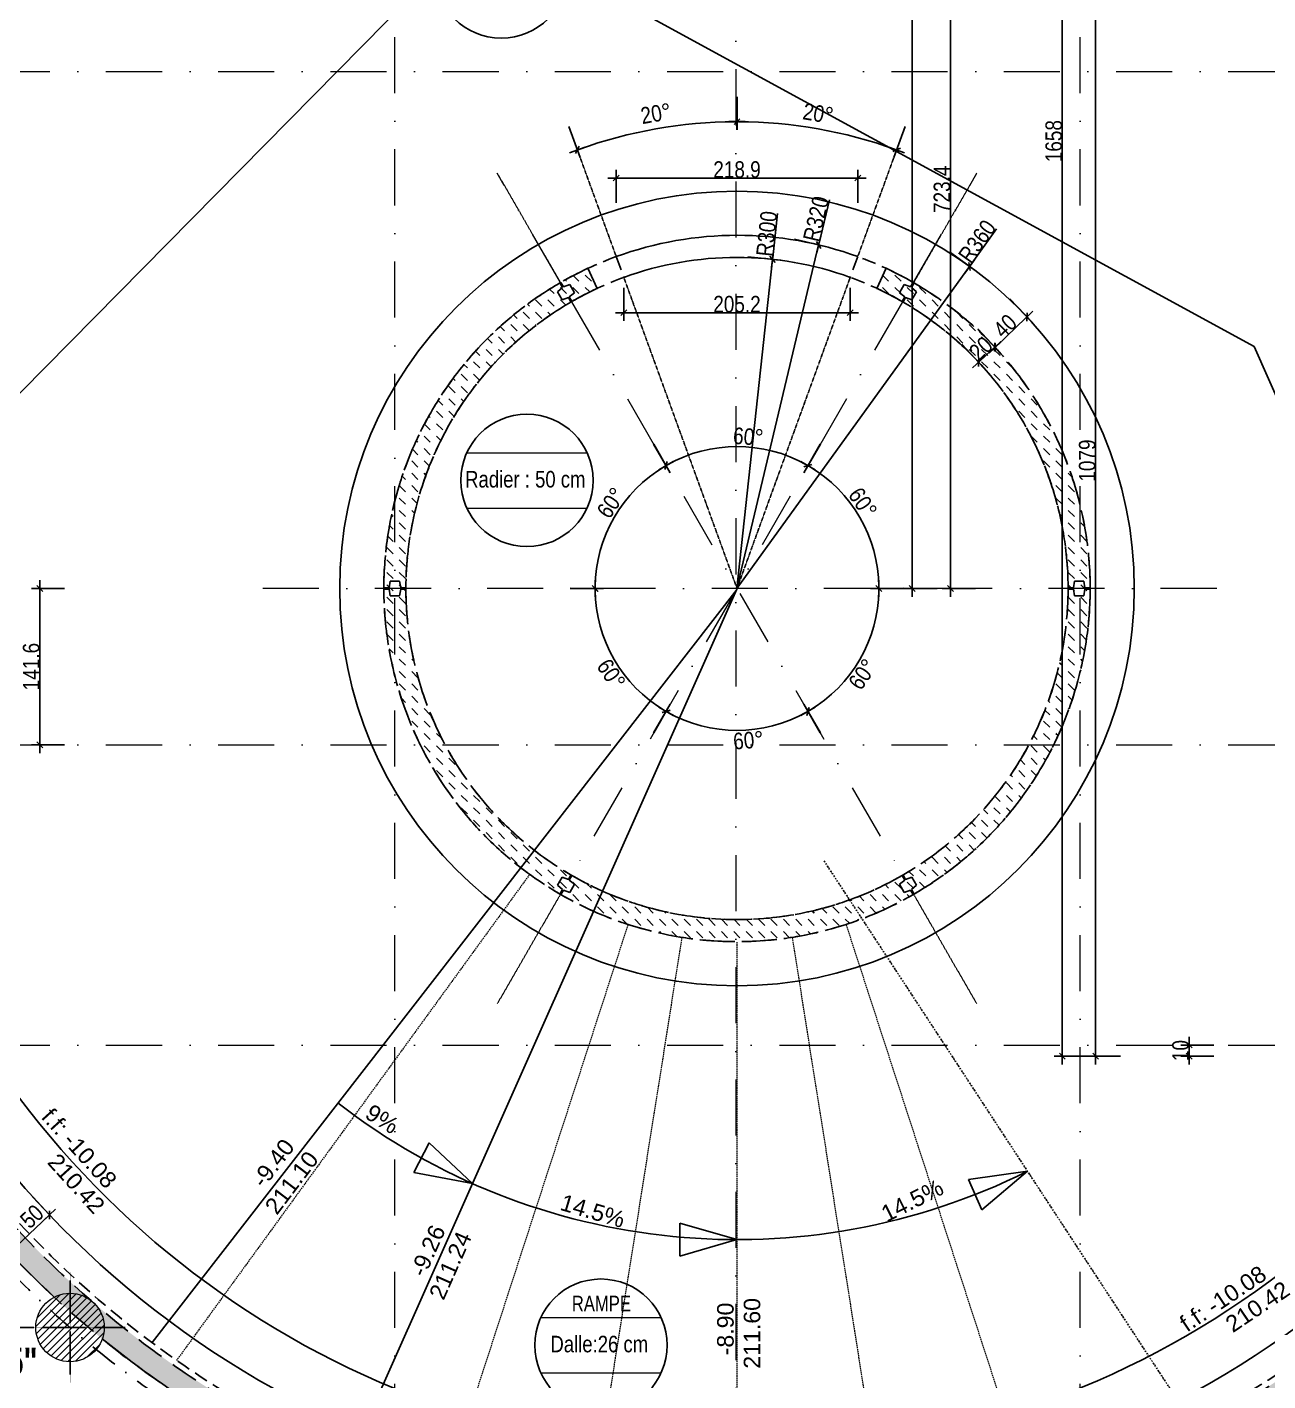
# Model space of a CAD drawing. Header units: millimetres. Extents: x 0 to 22237, y -21919 to -17719.
# Drawn here: x 15005 to 16129, y -20469 to -19243 of the extents above; entities that cross this region are included whole.
import ezdxf
from ezdxf.enums import TextEntityAlignment as Align

# ---------------------------------------------------------------- set-up
doc = ezdxf.new("R2010")
doc.units = ezdxf.units.MM
for name, pattern in [('CACHEX2', [19.05, 12.7, -6.35]), ('TIRETPTX2', [50.8, 25.4, -12.7, 0, -12.7]), ('VW-02', [0.69435, 0.48607, -0.20828])]:
    doc.linetypes.add(name, pattern=pattern)
for name, color, linetype in [('01_cote_gen', 4, 'Continuous'), ('01_linteaux', 2, 'Continuous'), ('01_murs_sup', 2, 'CACHEX2'), ('01_poch_murs', 253, 'Continuous'), ('01_texte', 230, 'Continuous'), ('AA_COTES', 2, 'Continuous')]:
    doc.layers.add(name, color=color, linetype=linetype)
for name, color, linetype, lineweight in [('01_murs_coup', 5, 'Continuous', 60), ('01_PIEUX', 5, 'Continuous', 60), ('01_tram_axes', 2, 'TIRETPTX2', 9), ('B Général', 7, 'Continuous', 5)]:
    doc.layers.add(name, color=color, linetype=linetype, lineweight=lineweight)
doc.styles.add('Eurostile', font='')
doc.styles.add('impact', font='impact.ttf')
doc.styles.add('MATTE_TXT', font='arial.ttf')
doc.styles.add('STYLE2', font='ARIALN.TTF')
doc.styles.get('Eurostile').set_extended_font_data('Eurostile')
doc.dimstyles.new('JB50', dxfattribs={"dimscale": 0.1, "dimtxt": 150, "dimasz": 15, "dimexe": 0.1, "dimexo": 0.1, "dimgap": 0.09, "dimtad": 1, "dimdec": 1, "dimdsep": 46, "dimtxsty": 'STYLE2', "dimblk1": 'BOND_G', "dimblk2": 'BOND_D', "dimsah": 1, "dimcen": 1.5, "dimdle": 0.01, "dimse1": 1, "dimse2": 1, "dimclrd": 4, "dimclre": 2, "dimclrt": 6, "dimazin": 2, "dimtfac": 2.333333, "dimtdec": 1, "dimtix": 1, "dimtmove": 2, "dimatfit": 3, "dimldrblk": 'BOND_G', "dimfxl": 1, "dimtolj": 1, "dimtzin": 0, "dimarcsym": 0})
doc.dimstyles.new('JB50res', dxfattribs={"dimscale": 0.1, "dimtxt": 120, "dimasz": 12, "dimexe": 0.1, "dimexo": 0.1, "dimgap": 0.09, "dimtad": 1, "dimdec": 1, "dimdsep": 46, "dimtxsty": 'STYLE2', "dimblk1": 'BOND_G', "dimblk2": 'BOND_D', "dimsah": 1, "dimcen": 1.5, "dimdle": 0.01, "dimse1": 1, "dimse2": 1, "dimclrd": 4, "dimclre": 2, "dimclrt": 6, "dimazin": 2, "dimtfac": 2.333333, "dimtdec": 1, "dimtix": 1, "dimtmove": 2, "dimatfit": 3, "dimldrblk": 'BOND_G', "dimfxl": 1, "dimtolj": 1, "dimtzin": 0, "dimarcsym": 0})
pattern_1 = [(135, (-53.299, 4582.9386), (-11.2253202, 9e-16), [7.9375, -7.9375])]

# ---------------------------------------------------------------- blocks, each defined once
blk = doc.blocks.new('BOND_G')
at = {"layer": 'AA_COTES', "color": 0}
for p, q in [((0, -5), (0, 15)), ((5, 0), (-5, 0)), ((1.77, 1.77), (-1.77, -1.77))]:
    blk.add_line(p, q, dxfattribs=at)
blk = doc.blocks.new('BOND_D')
at = {"layer": 'AA_COTES', "color": 0}
for p, q in [((5, 0), (-5, 0)), ((-1.77, -1.77), (1.77, 1.77)), ((0, 5), (0, -15))]:
    blk.add_line(p, q, dxfattribs=at)
blk = doc.blocks.new('*D1748')
at = {"layer": '01_cote_gen', "color": 4, "lineweight": -2, "transparency": 16777216}
blk.add_line((15943, -20173.5), (15943, -18518.5), dxfattribs=at)
at = {"layer": 'Defpoints', "color": 0, "transparency": 16777216}
for p in [(15943, -18517), (16474, -18517), (16371.8, -20175)]:
    blk.add_point(p, dxfattribs=at)
at = {"layer": '01_cote_gen', "color": 4, "lineweight": -2, "transparency": 16777216, "xscale": 1.5, "yscale": 1.5, "zscale": 1.5}
for name, p, rotation in [('BOND_D', (15943, -18517), 90), ('BOND_G', (15943, -20175), 270)]:
    blk.add_blockref(name, p, dxfattribs=dict(at, rotation=rotation))
at = {"layer": '01_cote_gen', "color": 6, "transparency": 16777216, "insert": (15935.3, -19346), "char_height": 15, "attachment_point": 5, "rotation": 90, "style": 'STYLE2'}
blk.add_mtext('\\A1;1658', dxfattribs=at)
blk = doc.blocks.new('*D1625')
at = {"layer": '01_cote_gen', "color": 4, "lineweight": -2, "transparency": 16777216}
for p, q in [((16057.9, -20163.5), (16057.9, -20162)), ((16057.9, -20165), (16057.9, -20175)), ((16057.9, -20176.5), (16057.9, -20178))]:
    blk.add_line(p, q, dxfattribs=at)
at = {"layer": 'Defpoints', "color": 0, "transparency": 16777216}
for p in [(16070.2, -20165), (16057.9, -20175), (16098.4, -20175)]:
    blk.add_point(p, dxfattribs=at)
at = {"layer": '01_cote_gen', "color": 4, "lineweight": -2, "transparency": 16777216, "xscale": 1.5, "yscale": 1.5, "zscale": 1.5}
for name, p, rotation in [('BOND_G', (16057.9, -20165), 270), ('BOND_D', (16057.9, -20175), 90)]:
    blk.add_blockref(name, p, dxfattribs=dict(at, rotation=rotation))
at = {"layer": '01_cote_gen', "color": 6, "transparency": 16777216, "insert": (16050.2, -20170), "char_height": 15, "attachment_point": 5, "rotation": 90, "style": 'STYLE2'}
blk.add_mtext('\\A1;10', dxfattribs=at)
blk = doc.blocks.new('*D1627')
at = {"layer": '01_cote_gen', "color": 4, "lineweight": -2, "transparency": 16777216}
blk.add_line((15973.2, -20173.5), (15973.2, -19097.4), dxfattribs=at)
at = {"layer": 'Defpoints', "color": 0, "transparency": 16777216}
for p in [(15973.2, -19095.9), (15995.7, -19095.9), (15965.7, -20175)]:
    blk.add_point(p, dxfattribs=at)
at = {"layer": '01_cote_gen', "color": 4, "lineweight": -2, "transparency": 16777216, "xscale": 1.5, "yscale": 1.5, "zscale": 1.5}
for name, p, rotation in [('BOND_D', (15973.2, -19095.9), 90), ('BOND_G', (15973.2, -20175), 270)]:
    blk.add_blockref(name, p, dxfattribs=dict(at, rotation=rotation))
at = {"layer": '01_cote_gen', "color": 6, "transparency": 16777216, "insert": (15965.6, -19635.4), "char_height": 15, "attachment_point": 5, "rotation": 90, "style": 'STYLE2'}
blk.add_mtext('\\A1;1079', dxfattribs=at)
blk = doc.blocks.new('*D1908')
at = {"layer": '01_cote_gen', "color": 4, "lineweight": -2, "ltscale": 3, "transparency": 16777216}
blk.add_line((15024.1, -20320), (14990, -20352.3), dxfattribs=at)
at = {"layer": 'Defpoints', "color": 0, "ltscale": 3, "transparency": 16777216}
for p in [(15022.5, -20316), (14986.1, -20350.4), (14988.9, -20353.3)]:
    blk.add_point(p, dxfattribs=at)
at = {"layer": '01_cote_gen', "color": 4, "lineweight": -2, "ltscale": 3, "transparency": 16777216, "xscale": 1.5, "yscale": 1.5, "zscale": 1.5}
for name, p, rotation in [('BOND_G', (15025.2, -20318.9), 43.38451321349023), ('BOND_D', (14988.9, -20353.3), 223.3845132134902)]:
    blk.add_blockref(name, p, dxfattribs=dict(at, rotation=rotation))
at = {"layer": '01_cote_gen', "color": 6, "ltscale": 3, "transparency": 16777216, "insert": (15009.3, -20320.3), "char_height": 15, "attachment_point": 5, "rotation": 43.3845, "style": 'STYLE2'}
blk.add_mtext('\\A1;50', dxfattribs=at)
blk = doc.blocks.new('*D1911')
at = {"layer": '01_cote_gen', "color": 4, "lineweight": -2, "ltscale": 3, "transparency": 16777216}
blk.add_line((15841.7, -19749.8), (15841.7, -19029.4), dxfattribs=at)
at = {"layer": 'Defpoints', "color": 0, "ltscale": 3, "transparency": 16777216}
for p in [(15841.7, -19027.9), (15901.6, -19027.9), (15908.9, -19751.3)]:
    blk.add_point(p, dxfattribs=at)
at = {"layer": '01_cote_gen', "color": 4, "lineweight": -2, "ltscale": 3, "transparency": 16777216, "xscale": 1.5, "yscale": 1.5, "zscale": 1.5}
for name, p, rotation in [('BOND_D', (15841.7, -19027.9), 90), ('BOND_G', (15841.7, -19751.3), 270)]:
    blk.add_blockref(name, p, dxfattribs=dict(at, rotation=rotation))
at = {"layer": '01_cote_gen', "color": 6, "ltscale": 3, "transparency": 16777216, "insert": (15834, -19389.6), "char_height": 15, "attachment_point": 5, "rotation": 90, "style": 'STYLE2'}
blk.add_mtext('\\A1;723.4', dxfattribs=at)
blk = doc.blocks.new('*D1913')
at = {"layer": '01_cote_gen', "color": 4, "lineweight": -2, "ltscale": 3, "transparency": 16777216}
blk.add_line((15807, -19749.8), (15807, -18530.9), dxfattribs=at)
at = {"layer": 'Defpoints', "color": 0, "ltscale": 3, "transparency": 16777216}
for p in [(15807, -18529.4), (15857.6, -18529.4), (15756.9, -19751.3)]:
    blk.add_point(p, dxfattribs=at)
at = {"layer": '01_cote_gen', "color": 4, "lineweight": -2, "ltscale": 3, "transparency": 16777216, "xscale": 1.5, "yscale": 1.5, "zscale": 1.5}
for name, p, rotation in [('BOND_D', (15807, -18529.4), 90), ('BOND_G', (15807, -19751.3), 270)]:
    blk.add_blockref(name, p, dxfattribs=dict(at, rotation=rotation))
at = {"layer": '01_cote_gen', "color": 6, "ltscale": 3, "transparency": 16777216, "insert": (15799.5, -19102), "char_height": 15, "attachment_point": 5, "rotation": 90, "style": 'STYLE2'}
blk.add_mtext('\\A1;1222', dxfattribs=at)
blk = doc.blocks.new('*D1914')
at = {"layer": '01_cote_gen', "color": 4, "lineweight": -2, "ltscale": 3, "transparency": 16777216}
for p, q in [((15731.9, -19399.2), (15722.6, -19438.5)), ((15648.2, -19751.3), (15722.2, -19440))]:
    blk.add_line(p, q, dxfattribs=at)
at = {"layer": 'Defpoints', "color": 0, "ltscale": 3, "transparency": 16777216}
for p in [(15722.2, -19440), (15648.2, -19751.3)]:
    blk.add_point(p, dxfattribs=at)
at = {"layer": '01_cote_gen', "color": 4, "lineweight": -2, "ltscale": 3, "transparency": 16777216, "xscale": 1.5, "yscale": 1.5, "zscale": 1.5, "rotation": 256.6288249056205}
blk.add_blockref('BOND_D', (15722.2, -19440), dxfattribs=at)
at = {"layer": '01_cote_gen', "color": 6, "ltscale": 3, "transparency": 16777216, "insert": (15719.9, -19416.4), "char_height": 15, "attachment_point": 5, "rotation": 76.6288, "style": 'STYLE2'}
blk.add_mtext('\\A1;R320', dxfattribs=at)
blk = doc.blocks.new('*D1915')
at = {"layer": '01_cote_gen', "color": 4, "lineweight": -2, "ltscale": 3, "transparency": 16777216}
for p, q in [((15684.9, -19411.4), (15680.6, -19451.6)), ((15648.2, -19751.3), (15680.4, -19453.1))]:
    blk.add_line(p, q, dxfattribs=at)
at = {"layer": 'Defpoints', "color": 0, "ltscale": 3, "transparency": 16777216}
for p in [(15680.4, -19453.1), (15648.2, -19751.3)]:
    blk.add_point(p, dxfattribs=at)
at = {"layer": '01_cote_gen', "color": 4, "lineweight": -2, "ltscale": 3, "transparency": 16777216, "xscale": 1.5, "yscale": 1.5, "zscale": 1.5, "rotation": 263.841208686891}
blk.add_blockref('BOND_D', (15680.4, -19453.1), dxfattribs=at)
at = {"layer": '01_cote_gen', "color": 6, "ltscale": 3, "transparency": 16777216, "insert": (15675.2, -19429.9), "char_height": 15, "attachment_point": 5, "rotation": 83.8412, "style": 'STYLE2'}
blk.add_mtext('\\A1;R300', dxfattribs=at)
blk = doc.blocks.new('*D1941')
at = {"layer": '01_cote_gen', "color": 4, "lineweight": -2, "ltscale": 3, "transparency": 16777216}
blk.add_arc((15648.2, -19751.2), 422.8, 90.2062, 109.8032, dxfattribs=at)
at = {"layer": 'Defpoints', "color": 0, "ltscale": 3, "transparency": 16777216}
for p in [(15550.7, -19339.7), (15648.2, -19431.3), (15538.8, -19450.6), (15648.2, -19751.2)]:
    blk.add_point(p, dxfattribs=at)
at = {"layer": '01_cote_gen', "color": 4, "lineweight": -2, "ltscale": 3, "transparency": 16777216, "xscale": 1.5, "yscale": 1.5, "zscale": 1.5}
for name, p, rotation in [('BOND_G', (15648.2, -19328.3), 0.1045290994660985), ('BOND_D', (15503.6, -19353.9), 199.9048361578601)]:
    blk.add_blockref(name, p, dxfattribs=dict(at, rotation=rotation))
at = {"layer": '01_cote_gen', "color": 6, "ltscale": 3, "transparency": 16777216, "insert": (15574.7, -19321), "char_height": 15, "attachment_point": 5, "rotation": 9.701, "style": 'STYLE2'}
blk.add_mtext('\\A1;20°', dxfattribs=at)
blk = doc.blocks.new('*D1916')
at = {"layer": '01_cote_gen', "color": 4, "lineweight": -2, "ltscale": 3, "transparency": 16777216}
blk.add_arc((15648.2, -19751.2), 422.8, 70.1968, 89.7938, dxfattribs=at)
at = {"layer": 'Defpoints', "color": 0, "ltscale": 3, "transparency": 16777216}
for p in [(15745.8, -19339.7), (15648.2, -19431.3), (15757.7, -19450.6), (15648.2, -19751.2)]:
    blk.add_point(p, dxfattribs=at)
at = {"layer": '01_cote_gen', "color": 4, "lineweight": -2, "ltscale": 3, "transparency": 16777216, "xscale": 1.5, "yscale": 1.5, "zscale": 1.5}
for name, p, rotation in [('BOND_D', (15648.2, -19328.3), 179.8954709005339), ('BOND_G', (15792.9, -19353.9), 340.0951638420018)]:
    blk.add_blockref(name, p, dxfattribs=dict(at, rotation=rotation))
at = {"layer": '01_cote_gen', "color": 6, "ltscale": 3, "transparency": 16777216, "insert": (15721.8, -19321), "char_height": 15, "attachment_point": 5, "rotation": 350.299, "style": 'STYLE2'}
blk.add_mtext('\\A1;20°', dxfattribs=at)
blk = doc.blocks.new('*D1942')
at = {"layer": '01_cote_gen', "color": 4, "lineweight": -2, "ltscale": 3, "transparency": 16777216}
blk.add_arc((15648.2, -19751.3), 128.6, 120.6685, 179.3315, dxfattribs=at)
at = {"layer": 'Defpoints', "color": 0, "ltscale": 3, "transparency": 16777216}
for p in [(15617, -19697.3), (15527.4, -19707.3), (15593.5, -19751.3), (15648.2, -19751.3)]:
    blk.add_point(p, dxfattribs=at)
at = {"layer": '01_cote_gen', "color": 4, "lineweight": -2, "ltscale": 3, "transparency": 16777216, "xscale": 1.5, "yscale": 1.5, "zscale": 1.5}
for name, p, rotation in [('BOND_G', (15583.9, -19640), 30.33424230593645), ('BOND_D', (15519.6, -19751.3), 269.6657576940615)]:
    blk.add_blockref(name, p, dxfattribs=dict(at, rotation=rotation))
at = {"layer": '01_cote_gen', "color": 6, "ltscale": 3, "transparency": 16777216, "insert": (15534.2, -19673.7), "char_height": 15, "attachment_point": 5, "rotation": 55.7282, "style": 'STYLE2'}
blk.add_mtext('\\A1;60°', dxfattribs=at)
blk = doc.blocks.new('*D1917')
at = {"layer": '01_cote_gen', "color": 4, "lineweight": -2, "ltscale": 3, "transparency": 16777216}
blk.add_arc((15648.2, -19751.3), 128.6, 0.6685, 59.3315, dxfattribs=at)
at = {"layer": 'Defpoints', "color": 0, "ltscale": 3, "transparency": 16777216}
for p in [(15679.4, -19697.3), (15769.1, -19707.3), (15648.2, -19751.3), (15703, -19751.3)]:
    blk.add_point(p, dxfattribs=at)
at = {"layer": '01_cote_gen', "color": 4, "lineweight": -2, "ltscale": 3, "transparency": 16777216, "xscale": 1.5, "yscale": 1.5, "zscale": 1.5}
for name, p, rotation in [('BOND_D', (15712.5, -19640), 149.6657576940624), ('BOND_G', (15776.8, -19751.3), 270.3342423059376)]:
    blk.add_blockref(name, p, dxfattribs=dict(at, rotation=rotation))
at = {"layer": '01_cote_gen', "color": 6, "ltscale": 3, "transparency": 16777216, "insert": (15762.2, -19673.7), "char_height": 15, "attachment_point": 5, "rotation": 304.2718, "style": 'STYLE2'}
blk.add_mtext('\\A1;60°', dxfattribs=at)
blk = doc.blocks.new('*D1918')
at = {"layer": '01_cote_gen', "color": 4, "lineweight": -2, "ltscale": 3, "transparency": 16777216}
blk.add_arc((15648.2, -19751.3), 128.6, 60.6685, 119.3315, dxfattribs=at)
at = {"layer": 'Defpoints', "color": 0, "ltscale": 3, "transparency": 16777216}
for p in [(15625.9, -19624.7), (15679.4, -19697.3), (15620.8, -19703.9), (15648.2, -19751.3)]:
    blk.add_point(p, dxfattribs=at)
at = {"layer": '01_cote_gen', "color": 4, "lineweight": -2, "ltscale": 3, "transparency": 16777216, "xscale": 1.5, "yscale": 1.5, "zscale": 1.5}
for name, p, rotation in [('BOND_D', (15583.9, -19640), 209.665757694064), ('BOND_G', (15712.5, -19640), 330.3342423059376)]:
    blk.add_blockref(name, p, dxfattribs=dict(at, rotation=rotation))
at = {"layer": '01_cote_gen', "color": 6, "ltscale": 3, "transparency": 16777216, "insert": (15658.5, -19613.8), "char_height": 15, "attachment_point": 5, "rotation": 355.7282, "style": 'STYLE2'}
blk.add_mtext('\\A1;60°', dxfattribs=at)
blk = doc.blocks.new('*D1919')
at = {"layer": '01_cote_gen', "color": 4, "lineweight": -2, "ltscale": 3, "transparency": 16777216}
blk.add_arc((15648.2, -19751.3), 128.6, 180.6685, 239.3315, dxfattribs=at)
at = {"layer": 'Defpoints', "color": 0, "ltscale": 3, "transparency": 16777216}
for p in [(15593.5, -19751.3), (15648.2, -19751.3), (15527.4, -19795.3), (15617, -19805.3)]:
    blk.add_point(p, dxfattribs=at)
at = {"layer": '01_cote_gen', "color": 4, "lineweight": -2, "ltscale": 3, "transparency": 16777216, "xscale": 1.5, "yscale": 1.5, "zscale": 1.5}
for name, p, rotation in [('BOND_G', (15519.6, -19751.3), 90.33424230592298), ('BOND_D', (15583.9, -19862.7), 329.6657576940476)]:
    blk.add_blockref(name, p, dxfattribs=dict(at, rotation=rotation))
at = {"layer": '01_cote_gen', "color": 6, "ltscale": 3, "transparency": 16777216, "insert": (15534.2, -19829), "char_height": 15, "attachment_point": 5, "rotation": 304.2718, "style": 'STYLE2'}
blk.add_mtext('\\A1;60°', dxfattribs=at)
blk = doc.blocks.new('*D1920')
at = {"layer": '01_cote_gen', "color": 4, "lineweight": -2, "ltscale": 3, "transparency": 16777216}
blk.add_arc((15648.2, -19751.3), 128.6, 300.6685, 359.3315, dxfattribs=at)
at = {"layer": 'Defpoints', "color": 0, "ltscale": 3, "transparency": 16777216}
for p in [(15648.2, -19751.3), (15703, -19751.3), (15769.1, -19795.3), (15679.4, -19805.3)]:
    blk.add_point(p, dxfattribs=at)
at = {"layer": '01_cote_gen', "color": 4, "lineweight": -2, "ltscale": 3, "transparency": 16777216, "xscale": 1.5, "yscale": 1.5, "zscale": 1.5}
for name, p, rotation in [('BOND_D', (15776.8, -19751.3), 89.66575769404076), ('BOND_G', (15712.5, -19862.7), 210.3342423059181)]:
    blk.add_blockref(name, p, dxfattribs=dict(at, rotation=rotation))
at = {"layer": '01_cote_gen', "color": 6, "ltscale": 3, "transparency": 16777216, "insert": (15762.2, -19829), "char_height": 15, "attachment_point": 5, "rotation": 55.7282, "style": 'STYLE2'}
blk.add_mtext('\\A1;60°', dxfattribs=at)
blk = doc.blocks.new('*D1921')
at = {"layer": '01_cote_gen', "color": 4, "lineweight": -2, "ltscale": 3, "transparency": 16777216}
blk.add_arc((15648.2, -19751.3), 128.6, 240.6685, 299.3315, dxfattribs=at)
at = {"layer": 'Defpoints', "color": 0, "ltscale": 3, "transparency": 16777216}
for p in [(15648.2, -19751.3), (15620.8, -19798.7), (15679.4, -19805.3), (15625.9, -19878)]:
    blk.add_point(p, dxfattribs=at)
at = {"layer": '01_cote_gen', "color": 4, "lineweight": -2, "ltscale": 3, "transparency": 16777216, "xscale": 1.5, "yscale": 1.5, "zscale": 1.5}
for name, p, rotation in [('BOND_G', (15583.9, -19862.7), 150.3342423059239), ('BOND_D', (15712.5, -19862.7), 29.66575769404704)]:
    blk.add_blockref(name, p, dxfattribs=dict(at, rotation=rotation))
at = {"layer": '01_cote_gen', "color": 6, "ltscale": 3, "transparency": 16777216, "insert": (15658.5, -19888.9), "char_height": 15, "attachment_point": 5, "rotation": 4.2718, "style": 'STYLE2'}
blk.add_mtext('\\A1;60°', dxfattribs=at)
blk = doc.blocks.new('*D1943')
at = {"layer": '01_cote_gen', "color": 4, "lineweight": -2, "ltscale": 3, "transparency": 16777216}
blk.add_line((15540.3, -19379.4), (15756.2, -19379.4), dxfattribs=at)
at = {"layer": 'Defpoints', "color": 0, "ltscale": 3, "transparency": 16777216}
for p in [(15757.7, -19379.4), (15538.8, -19450.6), (15757.7, -19450.6)]:
    blk.add_point(p, dxfattribs=at)
at = {"layer": '01_cote_gen', "color": 4, "lineweight": -2, "ltscale": 3, "transparency": 16777216, "xscale": 1.5, "yscale": 1.5, "zscale": 1.5, "rotation": 180}
blk.add_blockref('BOND_G', (15538.8, -19379.4), dxfattribs=at)
at = {"layer": '01_cote_gen', "color": 4, "lineweight": -2, "ltscale": 3, "transparency": 16777216, "xscale": 1.5, "yscale": 1.5, "zscale": 1.5}
blk.add_blockref('BOND_D', (15757.7, -19379.4), dxfattribs=at)
at = {"layer": '01_cote_gen', "color": 6, "ltscale": 3, "transparency": 16777216, "insert": (15648.2, -19371.8), "char_height": 15, "attachment_point": 5, "style": 'STYLE2'}
blk.add_mtext('\\A1;218.9', dxfattribs=at)
blk = doc.blocks.new('*D1944')
at = {"layer": '01_cote_gen', "color": 4, "lineweight": -2, "ltscale": 3, "transparency": 16777216}
blk.add_line((15749.3, -19501.4), (15547.1, -19501.4), dxfattribs=at)
at = {"layer": 'Defpoints', "color": 0, "ltscale": 3, "transparency": 16777216}
for p in [(15545.6, -19469.4), (15750.8, -19469.4), (15545.6, -19501.4)]:
    blk.add_point(p, dxfattribs=at)
at = {"layer": '01_cote_gen', "color": 4, "lineweight": -2, "ltscale": 3, "transparency": 16777216, "xscale": 1.5, "yscale": 1.5, "zscale": 1.5, "rotation": 180}
blk.add_blockref('BOND_D', (15545.6, -19501.4), dxfattribs=at)
at = {"layer": '01_cote_gen', "color": 4, "lineweight": -2, "ltscale": 3, "transparency": 16777216, "xscale": 1.5, "yscale": 1.5, "zscale": 1.5}
blk.add_blockref('BOND_G', (15750.8, -19501.4), dxfattribs=at)
at = {"layer": '01_cote_gen', "color": 6, "ltscale": 3, "transparency": 16777216, "insert": (15648.2, -19493.8), "char_height": 15, "attachment_point": 5, "style": 'STYLE2'}
blk.add_mtext('\\A1;205.2', dxfattribs=at)
blk = doc.blocks.new('*D1929')
at = {"layer": '01_cote_gen', "color": 4, "lineweight": -2, "ltscale": 3, "transparency": 16777216}
blk.add_line((15909.9, -19506.2), (15883.3, -19531.9), dxfattribs=at)
at = {"layer": 'Defpoints', "color": 0, "ltscale": 3, "transparency": 16777216}
for p in [(15907.3, -19501.4), (15878.6, -19529.2), (15882.2, -19532.9)]:
    blk.add_point(p, dxfattribs=at)
at = {"layer": '01_cote_gen', "color": 4, "lineweight": -2, "ltscale": 3, "transparency": 16777216, "xscale": 1.5, "yscale": 1.5, "zscale": 1.5}
for name, p, rotation in [('BOND_G', (15911, -19505.2), 43.95911170646573), ('BOND_D', (15882.2, -19532.9), 223.9591117064658)]:
    blk.add_blockref(name, p, dxfattribs=dict(at, rotation=rotation))
at = {"layer": '01_cote_gen', "color": 6, "ltscale": 3, "transparency": 16777216, "insert": (15891.2, -19513.5), "char_height": 15, "attachment_point": 5, "rotation": 43.9591, "style": 'STYLE2'}
blk.add_mtext('\\A1;40', dxfattribs=at)
blk = doc.blocks.new('*D1930')
at = {"layer": '01_cote_gen', "color": 4, "lineweight": -2, "ltscale": 3, "transparency": 16777216}
blk.add_line((15880.7, -19533.7), (15868.3, -19545.3), dxfattribs=at)
at = {"layer": 'Defpoints', "color": 0, "ltscale": 3, "transparency": 16777216}
for p in [(15882.2, -19533), (15867.2, -19546.3), (15867.6, -19546.7)]:
    blk.add_point(p, dxfattribs=at)
at = {"layer": '01_cote_gen', "color": 4, "lineweight": -2, "ltscale": 3, "transparency": 16777216, "xscale": 1.5, "yscale": 1.5, "zscale": 1.5}
for name, p, rotation in [('BOND_G', (15881.8, -19532.6), 43.01705824409574), ('BOND_D', (15867.2, -19546.3), 223.0170582440956)]:
    blk.add_blockref(name, p, dxfattribs=dict(at, rotation=rotation))
at = {"layer": '01_cote_gen', "color": 6, "ltscale": 3, "transparency": 16777216, "insert": (15869.3, -19533.8), "char_height": 15, "attachment_point": 5, "rotation": 43.0171, "style": 'STYLE2'}
blk.add_mtext('\\A1;20', dxfattribs=at)
blk = doc.blocks.new('*D1931')
at = {"layer": '01_cote_gen', "color": 4, "lineweight": -2, "ltscale": 3, "transparency": 16777216}
for p, q in [((15883.5, -19425.5), (15859.9, -19458.3)), ((15648.2, -19751.3), (15859, -19459.5))]:
    blk.add_line(p, q, dxfattribs=at)
at = {"layer": 'Defpoints', "color": 0, "ltscale": 3, "transparency": 16777216}
for p in [(15859, -19459.5), (15648.2, -19751.3)]:
    blk.add_point(p, dxfattribs=at)
at = {"layer": '01_cote_gen', "color": 4, "lineweight": -2, "ltscale": 3, "transparency": 16777216, "xscale": 1.5, "yscale": 1.5, "zscale": 1.5, "rotation": 234.1637082929279}
blk.add_blockref('BOND_D', (15859, -19459.5), dxfattribs=at)
at = {"layer": '01_cote_gen', "color": 6, "ltscale": 3, "transparency": 16777216, "insert": (15865.9, -19436.8), "char_height": 15, "attachment_point": 5, "rotation": 54.1637, "style": 'STYLE2'}
blk.add_mtext('\\A1;R360', dxfattribs=at)
blk = doc.blocks.new('*D1957')
at = {"layer": '01_cote_gen', "color": 4, "lineweight": -2, "transparency": 16777216}
blk.add_line((15016.4, -19891.5), (15016.4, -19752.8), dxfattribs=at)
at = {"layer": 'Defpoints', "color": 0, "transparency": 16777216}
for p in [(15016.4, -19751.3), (15251.5, -19751.3), (15066.6, -19893)]:
    blk.add_point(p, dxfattribs=at)
at = {"layer": '01_cote_gen', "color": 4, "lineweight": -2, "transparency": 16777216, "xscale": 1.5, "yscale": 1.5, "zscale": 1.5}
for name, p, rotation in [('BOND_D', (15016.4, -19751.3), 90), ('BOND_G', (15016.4, -19893), 270)]:
    blk.add_blockref(name, p, dxfattribs=dict(at, rotation=rotation))
at = {"layer": '01_cote_gen', "color": 6, "transparency": 16777216, "insert": (15008.7, -19822.1), "char_height": 15, "attachment_point": 5, "rotation": 90, "style": 'STYLE2'}
blk.add_mtext('\\A1;141.6', dxfattribs=at)
blk = doc.blocks.new('*D3408')
at = {"layer": '01_cote_gen', "color": 4, "lineweight": -2, "ltscale": 0.1, "transparency": 16777216}
blk.add_line((20795.6, -19312.1), (20795.6, -19339.7), dxfattribs=at)
at = {"layer": 'Defpoints', "color": 0, "ltscale": 0.1, "transparency": 16777216}
for p in [(20716.7, -19310.9), (0, -19340.9), (20795.6, -19340.9)]:
    blk.add_point(p, dxfattribs=at)
at = {"layer": '01_cote_gen', "color": 4, "lineweight": -2, "ltscale": 0.1, "transparency": 16777216, "xscale": 1.2, "yscale": 1.2, "zscale": 1.2}
for name, p, rotation in [('BOND_G', (20795.6, -19310.9), 90), ('BOND_D', (20795.6, -19340.9), 270)]:
    blk.add_blockref(name, p, dxfattribs=dict(at, rotation=rotation))
at = {"layer": '01_cote_gen', "color": 6, "ltscale": 0.1, "transparency": 16777216, "insert": (20789.5, -19325.9), "char_height": 12, "attachment_point": 5, "rotation": 90, "style": 'STYLE2'}
blk.add_mtext('\\A1;30', dxfattribs=at)

msp = doc.modelspace()

# ---------------------------------------------------------------- hatches: boundary and pattern name
at = {"layer": '01_murs_sup'}
h = msp.add_hatch(dxfattribs=at)
h.set_pattern_fill('DASH', color=256, scale=2.5, angle=135)
h.set_pattern_definition(pattern_1)
h.paths.add_polyline_path([(16702.22, -17921.97), (16121.62, -17921.97, 0.3086562), (14990.88, -18752.71), (14784.2, -19435.8, 0.8815934), (16413.22, -20219.3), (16413.22, -20305), (16517.22, -20305), (16517.22, -20174.96), (17705.22, -20174.96), (17705.22, -19646.96), (17685.22, -19646.96), (17685.22, -20149.96), (17128.22, -20149.96), (17128.22, -19646.96), (17108.22, -19646.96), (17108.22, -20149.96), (16517.22, -20149.96), (16517.22, -19646.98), (16497.22, -19646.98), (16497.22, -20149.96), (16413.22, -20149.96), (16413.22, -20181.42, -0.8977307), (14803.26, -19441.87), (15009.9, -18758.93, -0.3084793), (16121.97, -17941.97), (16702.22, -17941.97)])
h.paths.add_polyline_path([(16497.22, -20175), (16497.22, -20285), (16433.22, -20285), (16433.22, -20175)], flags=16)
h = msp.add_hatch(dxfattribs=at)
h.set_pattern_fill('DASH', color=256, scale=2.5, angle=135)
h.set_pattern_definition(pattern_1)
h.paths.add_polyline_path([(15783.27, -19461.22), (15774.83, -19479.35, -4.5169796), (15521.58, -19479.35), (15513.14, -19461.22, 4.5169796)])
at = {"layer": '01_poch_murs'}
h = msp.add_hatch(dxfattribs=at)
h.set_pattern_fill('ANSI31', color=256, scale=1.5)
h.set_pattern_definition([(45, (-3164.866, -11717.6383), (-3.367596, 3.367596), [])])
h.paths.add_polyline_path([(15043.83, -20389.91, 0.4142136), (15012.83, -20420.91), (15043.83, -20420.91)])
h.paths.add_polyline_path([(15043.83, -20420.91), (15012.83, -20420.91, 0.4142136), (15043.83, -20451.91)])
h.paths.add_polyline_path([(15043.83, -20389.91), (15043.83, -20420.91), (15074.83, -20420.91, 0.4142136)])
h.paths.add_polyline_path([(15074.83, -20420.91), (15043.83, -20420.91), (15043.83, -20451.91, 0.4142136)])

# ---------------------------------------------------------------- linework, layer by layer
at = {"layer": '01_linteaux', "linetype": 'TIRETPTX2', "ltscale": 0.01}
for p, q in [((15538.79, -19450.62), (15505.98, -19360.47)), ((15757.65, -19450.62), (15790.2, -19361.18)), ((15648.24, -19751.32), (15545.63, -19469.41)), ((15648.21, -19751.32), (15750.81, -19469.41)), ((15043.83, -20470.91), (15043.83, -20370.91)), ((15093.83, -20420.91), (14993.83, -20420.91))]:
    msp.add_line(p, q, dxfattribs=at)
at = {"layer": '01_linteaux', "linetype": 'CACHEX2'}
for p, q in [((15538.79, -19450.61), (15545.63, -19469.4)), ((15757.65, -19450.62), (15750.81, -19469.41)), ((15485.45, -19482.42), (15490.15, -19478.56)), ((15490.15, -19478.56), (15487.77, -19474.44)), ((15491.01, -19478.06), (15488.64, -19473.94)), ((15488.96, -19476.5), (15489.83, -19476)), ((15496.71, -19475.92), (15491.01, -19478.06)), ((15500.96, -19483.28), (15496.71, -19475.92)), ((15795.48, -19483.28), (15799.73, -19475.92)), ((15799.73, -19475.92), (15805.43, -19478.06)), ((15805.43, -19478.06), (15807.8, -19473.94)), ((15806.3, -19478.56), (15808.67, -19474.44)), ((15810.99, -19482.42), (15806.3, -19478.56)), ((15806.62, -19476), (15807.48, -19476.5)), ((15489.7, -19489.78), (15485.45, -19482.42)), ((15495.4, -19487.65), (15489.7, -19489.78)), ((15497.77, -19491.76), (15495.4, -19487.65)), ((15496.26, -19487.15), (15500.96, -19483.28)), ((15498.64, -19491.26), (15496.26, -19487.15)), ((15496.59, -19489.71), (15497.45, -19489.21)), ((15800.18, -19487.15), (15795.48, -19483.28)), ((15797.8, -19491.26), (15800.18, -19487.15)), ((15798.67, -19491.76), (15801.05, -19487.65)), ((15798.99, -19489.21), (15799.86, -19489.71)), ((15801.05, -19487.65), (15806.74, -19489.78)), ((15806.74, -19489.78), (15810.99, -19482.42)), ((15333.96, -19744.82), (15332.96, -19750.82)), ((15342.46, -19744.82), (15333.96, -19744.82)), ((15343.46, -19750.82), (15342.46, -19744.82)), ((15952.99, -19750.82), (15953.99, -19744.82)), ((15953.99, -19744.82), (15962.49, -19744.82)), ((15962.49, -19744.82), (15963.49, -19750.82)), ((15332.96, -19750.79), (15328.21, -19750.79)), ((15332.96, -19751.84), (15328.21, -19751.85)), ((15330.58, -19750.79), (15330.58, -19751.85)), ((15333.96, -19757.82), (15332.96, -19751.82)), ((15342.46, -19757.82), (15333.96, -19757.82)), ((15343.46, -19751.82), (15342.46, -19757.82)), ((15348.21, -19750.82), (15343.45, -19750.81)), ((15348.21, -19751.82), (15343.45, -19751.83)), ((15345.83, -19750.82), (15345.83, -19751.82)), ((15948.24, -19750.82), (15952.99, -19750.81)), ((15948.24, -19751.82), (15952.99, -19751.83)), ((15950.61, -19750.82), (15950.61, -19751.82)), ((15952.99, -19751.82), (15953.99, -19757.82)), ((15953.99, -19757.82), (15962.49, -19757.82)), ((15962.49, -19757.82), (15963.49, -19751.82)), ((15963.48, -19750.79), (15968.24, -19750.79)), ((15963.48, -19751.84), (15968.24, -19751.85)), ((15966.23, -19750.79), (15966.23, -19751.85)), ((15489.7, -20012.86), (15485.45, -20020.22)), ((15495.4, -20014.99), (15489.7, -20012.86)), ((15497.77, -20010.88), (15495.4, -20014.99)), ((15498.64, -20011.38), (15496.26, -20015.49)), ((15496.26, -20015.49), (15500.96, -20019.36)), ((15496.59, -20012.93), (15497.45, -20013.43)), ((15500.96, -20019.36), (15496.71, -20026.72)), ((15800.18, -20015.49), (15795.48, -20019.36)), ((15795.48, -20019.36), (15799.73, -20026.72)), ((15797.8, -20011.38), (15800.18, -20015.49)), ((15798.67, -20010.88), (15801.05, -20014.99)), ((15798.99, -20013.43), (15799.86, -20012.93)), ((15801.05, -20014.99), (15806.74, -20012.86)), ((15806.74, -20012.86), (15810.99, -20020.22)), ((15485.45, -20020.22), (15490.15, -20024.08)), ((15490.15, -20024.08), (15487.77, -20028.2)), ((15491.01, -20024.58), (15488.64, -20028.7)), ((15488.96, -20026.14), (15489.83, -20026.64)), ((15496.71, -20026.72), (15491.01, -20024.58)), ((15799.73, -20026.72), (15805.43, -20024.58)), ((15805.43, -20024.58), (15807.8, -20028.7)), ((15810.99, -20020.22), (15806.3, -20024.08)), ((15806.3, -20024.08), (15808.67, -20028.2)), ((15807.48, -20026.14), (15806.62, -20026.64))]:
    msp.add_line(p, q, dxfattribs=at)
at = {"layer": '01_linteaux', "linetype": 'TIRETPTX2', "ltscale": 0.05}
msp.add_line((15727.14, -19998.2), (16094.64, -20558.7), dxfattribs=at)
at = {"layer": '01_linteaux'}
msp.add_circle((15648.21, -19751.32), 360, dxfattribs=at)
for centre, radius, start, end in [((15648.21, -19751.32), 320, 70, 109.99455), ((15648.21, -19751.32), 300, 70, 109.99419), ((15648.21, -19724.62), 861, 190.90223, 330.39894), ((15648.21, -19724.62), 911, 218.17319, 227.22976), ((15648.21, -19724.62), 911, 230.85374, 237.75402)]:
    msp.add_arc(centre, radius, start, end, dxfattribs=at)
at = {"layer": '01_linteaux', "linetype": 'CACHEX2'}
for centre, radius, start, end in [((15648.21, -19751.32), 320, 109.99455, 119.91048), ((15648.21, -19751.32), 320, 60.0845, 70), ((15648.21, -19751.32), 320, 120.08952, 179.90451), ((15648.21, -19751.32), 300, 109.99419, 119.90451), ((15648.21, -19751.32), 300, 60.09014, 70), ((15648.21, -19751.32), 320, 0.09548, 59.90546), ((15648.21, -19751.32), 300, 120.09549, 179.90451), ((15648.21, -19751.32), 300, 0.09548, 59.89915), ((15648.21, -19751.32), 320, 180.09549, 239.91048), ((15648.21, -19751.32), 300, 180.09549, 239.90451), ((15648.21, -19751.32), 300, 300.10085, 359.90351), ((15648.21, -19751.32), 320, 300.09454, 359.90452), ((15648.21, -19724.62), 886, 190.7667, 329.57809), ((15648.21, -19751.32), 300, 240.09549, 299.90986), ((15648.21, -19751.32), 320, 240.08952, 299.9155)]:
    msp.add_arc(centre, radius, start, end, dxfattribs=at)
at = {"layer": '01_linteaux', "linetype": 'TIRETPTX2'}
msp.add_arc((15648.21, -19724.62), 922, 186.43891, 325.96034, dxfattribs=at)
at = {"layer": '01_murs_coup', "linetype": 'Continuous', "lineweight": 5}
for p, q in [((15403.36, -19628.3), (15512.38, -19628.3)), ((15403.36, -19678.45), (15512.38, -19678.45)), ((15470.39, -20411.91), (15579.41, -20411.91)), ((15470.39, -20462.06), (15579.41, -20462.06))]:
    msp.add_line(p, q, dxfattribs=at)
at = {"layer": '01_murs_sup', "ltscale": 2}
for p, q in [((15513.14, -19461.22), (15521.58, -19479.35)), ((15783.27, -19461.22), (15774.83, -19479.35))]:
    msp.add_line(p, q, dxfattribs=at)
for centre, radius, start, end in [((15648.21, -19724.63), 911.01, 161.51576, 327.11251), ((15648.21, -19724.63), 891.01, 161.49731, 329.1585), ((15648.21, -19751.32), 320, 114.96638, 65.03362), ((15648.21, -19751.32), 300, 114.96638, 65.03362)]:
    msp.add_arc(centre, radius, start, end, dxfattribs=at)
at = {"layer": '01_PIEUX', "linetype": 'Continuous', "lineweight": 5}
msp.add_circle((15043.83, -20420.91), 31, dxfattribs=at)
at = {"layer": '01_poch_murs', "linetype": 'CACHEX2', "lineweight": 5, "ltscale": 0.1}
for p, q in [((15460.11, -20010.69), (15140.2, -20451.01)), ((15549.32, -20056.15), (15382.27, -20570.26)), ((15747.09, -20056.15), (15914.14, -20570.26)), ((15598.15, -20067.87), (15513.73, -20600.85)), ((15698.26, -20067.87), (15782.68, -20600.85)), ((15648.21, -20071.81), (15648.21, -20606.65))]:
    msp.add_line(p, q, dxfattribs=at)
at = {"layer": '01_texte'}
for p, q in [((15374.62, -19192.67), (14775.62, -19799.92)), ((15494.62, -19192.67), (16116.95, -19532.02)), ((16116.95, -19532.02), (16377.22, -20123.8)), ((15118.21, -20434.62), (15648.22, -19751.79)), ((15298.21, -20538.56), (15648.21, -19751.81)), ((15369.14, -20253.55), (15355.51, -20280.36)), ((15408.58, -20290.46), (15369.14, -20253.55)), ((15408.58, -20290.46), (15355.51, -20280.36)), ((15911.46, -20279.33), (15857.95, -20286.71)), ((15857.95, -20286.71), (15870.19, -20314.18)), ((15911.46, -20279.33), (15870.19, -20314.18)), ((15648.21, -20341.32), (15596.32, -20326.28)), ((15596.32, -20326.28), (15596.32, -20356.36)), ((15648.21, -20341.32), (15596.32, -20356.36))]:
    msp.add_line(p, q, dxfattribs=at)
for centre in [(15434.62, -19192.67), (15457.87, -19653.38), (15524.9, -20436.98)]:
    msp.add_circle(centre, 60, dxfattribs=at)
for centre, radius, start, end in [((15648.21, -19724.62), 813.09, 191.17929, 327.85467), ((15648.21, -19751.32), 590, 232.21042, 296.50003)]:
    msp.add_arc(centre, radius, start, end, dxfattribs=at)
at = {"layer": '01_tram_axes', "color": 253, "ltscale": 2}
for p, q in [((15338.19, -20726.3), (15338.19, -17857.1)), ((15647.25, -17857.1), (15647.25, -20761.55)), ((15959.15, -20726.3), (15959.15, -17857.1)), ((14466.2, -19282.96), (21640.16, -19282.96)), ((15488.21, -19474.19), (15430.88, -19374.91)), ((15808.21, -19474.19), (15865.53, -19374.91)), ((15798.21, -19491.51), (15498.21, -20011.13)), ((15498.21, -19491.51), (15798.21, -20011.13)), ((16082.88, -19751.32), (15211.31, -19751.32)), ((14466.2, -19892.96), (21640.16, -19892.96)), ((14466.2, -20164.96), (21640.16, -20164.96))]:
    msp.add_line(p, q, dxfattribs=at)
at = {"layer": 'B Général', "color": 1, "linetype": 'VW-02', "lineweight": 13, "true_color": 0xff0000}
for p, q in [((15430.87, -19374.88), (15488.21, -19474.19)), ((15865.54, -19374.88), (15808.21, -19474.19)), ((15488.21, -20028.45), (15430.88, -20127.73)), ((15808.21, -20028.45), (15865.53, -20127.73))]:
    msp.add_line(p, q, dxfattribs=at)

# ---------------------------------------------------------------- texts
at = {"layer": '01_texte', "style": 'MATTE_TXT', "width": 0.8}
for s, p in [('Radier : 50 cm', (15456.38, -19664.32)), ('Dalle:26 cm', (15523.41, -20447.92))]:
    msp.add_text(s, height=15, dxfattribs=at).set_placement(p, align=Align.BOTTOM_CENTER)
at = {"layer": '01_texte', "style": 'MATTE_TXT'}
for s, rotation, p in [('f.f: -10.08', 312.26414, (15016.94, -20230.74)), ('9%%%', 328.09878, (15309.96, -20230.38)), ('-9.40', 52.82547, (15219.36, -20295.49)), ('210.42', 312.26414, (15022.48, -20271.8)), ('211.10', 52.82547, (15231.26, -20319.73)), ('14.5%%%', 26.52925, (15783.8, -20325.75)), ('14.5%%%', 343.58903, (15486.9, -20314.11)), ('-9.26', 66.0954, (15365.16, -20376.17)), ('211.24', 66.0954, (15382.31, -20397.03)), ('f.f: -10.08', 33.8763, (16056.03, -20425.61)), ('210.42', 33.8763, (16097.47, -20426.12)), ('-8.90', 90, (15645.19, -20446.14)), ('211.60', 90, (15669.32, -20458.26))]:
    msp.add_text(s, height=15, rotation=rotation, dxfattribs=at).set_placement(p)
at = {"layer": '01_texte', "style": 'Eurostile', "width": 0.8}
msp.add_text('RAMPE', height=14.097, rotation=0, dxfattribs=at).set_placement((15498.52, -20406.26))
at = {"layer": '01_texte', "style": 'impact'}
msp.add_text('"25"', height=25, rotation=0, dxfattribs=at).set_placement((14986.75, -20471.57), align=Align.BOTTOM_CENTER)

# ---------------------------------------------------------------- dimensions: what is measured, and where the dimension line sits
at = {"layer": '01_cote_gen', "color": 253}
for base, p1, p2, picture, middle in [((15942.96, -18516.96), (16371.83, -20174.96), (16474.04, -18516.96), '*D1748', (15935.29, -19345.96)), ((16057.88, -20174.96), (16070.21, -20164.96), (16098.41, -20174.96), '*D1625', (16050.21, -20169.96))]:
    dim = msp.add_linear_dim(base=base, p1=p1, p2=p2, angle=90, dimstyle='JB50', dxfattribs=at)
    dim.commit()
    dim.dimension.update_dxf_attribs({"geometry": picture, "text_midpoint": middle})
at = {"layer": '01_cote_gen', "ltscale": 3}
for base, p1, p2, angle, picture, middle, dimtype in [((15807.04, -18529.36), (15756.9, -19751.32), (15857.64, -18529.36), 90, '*D1913', (15799.5, -19102), 160), ((14988.87, -20353.29), (15022.46, -20316.04), (14986.13, -20350.38), 223.38451, '*D1908', (15009.33, -20320.32), 161)]:
    dim = msp.add_linear_dim(base=base, p1=p1, p2=p2, angle=angle, dimstyle='JB50', dxfattribs=at)
    dim.commit()
    dim.dimension.update_dxf_attribs({"geometry": picture, "text_midpoint": middle, "dimtype": dimtype})
dim = msp.add_linear_dim(base=(15841.72, -19027.94), p1=(15908.86, -19751.32), p2=(15901.63, -19027.94), angle=90, dimstyle='JB50', dxfattribs=at)
dim.commit()
dim.dimension.update_dxf_attribs({"geometry": '*D1911', "text_midpoint": (15834.05, -19389.63)})
at = {"layer": '01_cote_gen'}
for base, p1, p2, picture, middle in [((15973.23, -19095.92), (15965.73, -20174.96), (15995.73, -19095.92), '*D1627', (15965.56, -19635.44)), ((15016.36, -19751.32), (15066.61, -19892.96), (15251.48, -19751.32), '*D1957', (15008.69, -19822.14))]:
    dim = msp.add_linear_dim(base=base, p1=p1, p2=p2, angle=90, dimstyle='JB50', dxfattribs=at)
    dim.commit()
    dim.dimension.update_dxf_attribs({"geometry": picture, "text_midpoint": middle})
at = {"layer": '01_cote_gen', "ltscale": 0.1}
dim = msp.add_linear_dim(base=(20795.64, -19340.91), p1=(20716.73, -19310.93), p2=(0, -19340.91), angle=90, dimstyle='JB50res', dxfattribs=at)
dim.commit()
dim.dimension.update_dxf_attribs({"geometry": '*D3408', "text_midpoint": (20789.51, -19325.92)})
at = {"layer": '01_cote_gen', "ltscale": 3}
for base, center, p1, p2, picture, middle in [((15550.67, -19339.75), (15648.22, -19751.17), (15538.79, -19450.61), (15648.21, -19431.32), '*D1941', (15574.69, -19321.02)), ((15745.77, -19339.75), (15648.22, -19751.17), (15757.66, -19450.61), (15648.24, -19431.32), '*D1916', (15721.76, -19321.02)), ((15625.86, -19624.68), (15648.19, -19751.29), (15620.83, -19703.9), (15679.35, -19697.31), '*D1918', (15658.46, -19613.77)), ((15527.39, -19707.35), (15648.21, -19751.32), (15593.48, -19751.32), (15617.04, -19697.34), '*D1942', (15534.24, -19673.66)), ((15769.05, -19707.35), (15648.24, -19751.32), (15702.96, -19751.32), (15679.4, -19697.34), '*D1917', (15762.2, -19673.66)), ((15527.39, -19795.29), (15648.21, -19751.32), (15593.48, -19751.32), (15617.04, -19805.3), '*D1919', (15534.24, -19828.98)), ((15769.05, -19795.29), (15648.24, -19751.32), (15702.96, -19751.32), (15679.4, -19805.3), '*D1920', (15762.2, -19828.98)), ((15625.86, -19877.96), (15648.19, -19751.35), (15620.83, -19798.74), (15679.35, -19805.33), '*D1921', (15658.46, -19888.87))]:
    dim = msp.add_angular_dim_3p(base=base, center=center, p1=p1, p2=p2, dimstyle='JB50', dxfattribs=at)
    dim.commit()
    dim.dimension.update_dxf_attribs({"geometry": picture, "text_midpoint": middle, "dimtype": 165})
for base, p1, p2, picture, middle in [((15757.65, -19379.43), (15538.79, -19450.62), (15757.65, -19450.62), '*D1943', (15648.22, -19371.76)), ((15545.63, -19501.42), (15750.81, -19469.41), (15545.63, -19469.41), '*D1944', (15648.22, -19493.75))]:
    dim = msp.add_linear_dim(base=base, p1=p1, p2=p2, dimstyle='JB50', dxfattribs=at)
    dim.commit()
    dim.dimension.update_dxf_attribs({"geometry": picture, "text_midpoint": middle})
for mpoint, picture, middle in [((15722.21, -19439.99), '*D1914', (15719.94, -19416.37)), ((15680.39, -19453.05), '*D1915', (15675.18, -19429.9)), ((15858.98, -19459.47), '*D1931', (15865.91, -19436.77))]:
    dim = msp.add_radius_dim(center=(15648.21, -19751.32), mpoint=mpoint, dimstyle='JB50', dxfattribs=at)
    dim.commit()
    dim.dimension.update_dxf_attribs({"geometry": picture, "text_midpoint": middle})
for p1, p2, distance, picture, middle in [((15907.35, -19501.43), (15878.55, -19529.19), 5.22, '*D1929', (15891.25, -19513.55)), ((15882.17, -19533.01), (15867.55, -19546.65), -0.52, '*D1930', (15869.28, -19533.85))]:
    dim = msp.add_aligned_dim(p1=p1, p2=p2, distance=distance, dimstyle='JB50', dxfattribs=at)
    dim.commit()
    dim.dimension.update_dxf_attribs({"geometry": picture, "text_midpoint": middle})

doc.saveas('drawing.dxf')
